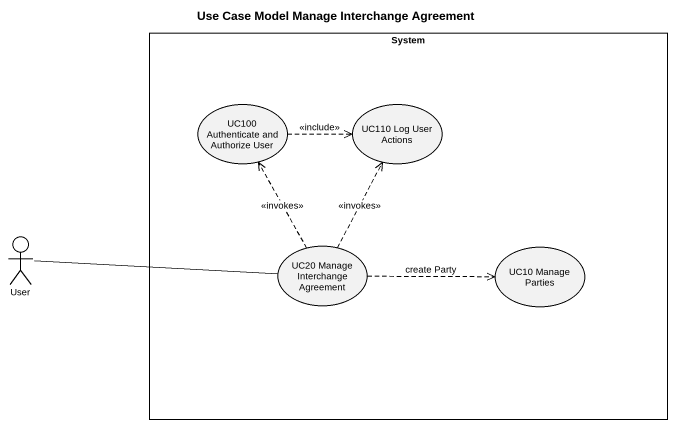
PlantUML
@startuml
title Use Case Model Manage Interchange Agreement
rectangle System {
  usecase "UC100 Authenticate and Authorize User" as UC100_Authenticate_and
  usecase "UC110 Log User Actions" as UC110_Log_User_Actions
  usecase "UC20 Manage Interchange Agreement" as UC20_Manage_Interchange
  usecase "UC10 Manage Parties" as UC10_Manage_Parties
}
actor User
UC100_Authenticate_and .right.> UC110_Log_User_Actions : <<include>>
User -right- UC20_Manage_Interchange
UC20_Manage_Interchange .up.> UC100_Authenticate_and : <<invokes>>
UC20_Manage_Interchange .up.> UC110_Log_User_Actions : <<invokes>>
UC20_Manage_Interchange .right.> UC10_Manage_Parties : create Party
@enduml
